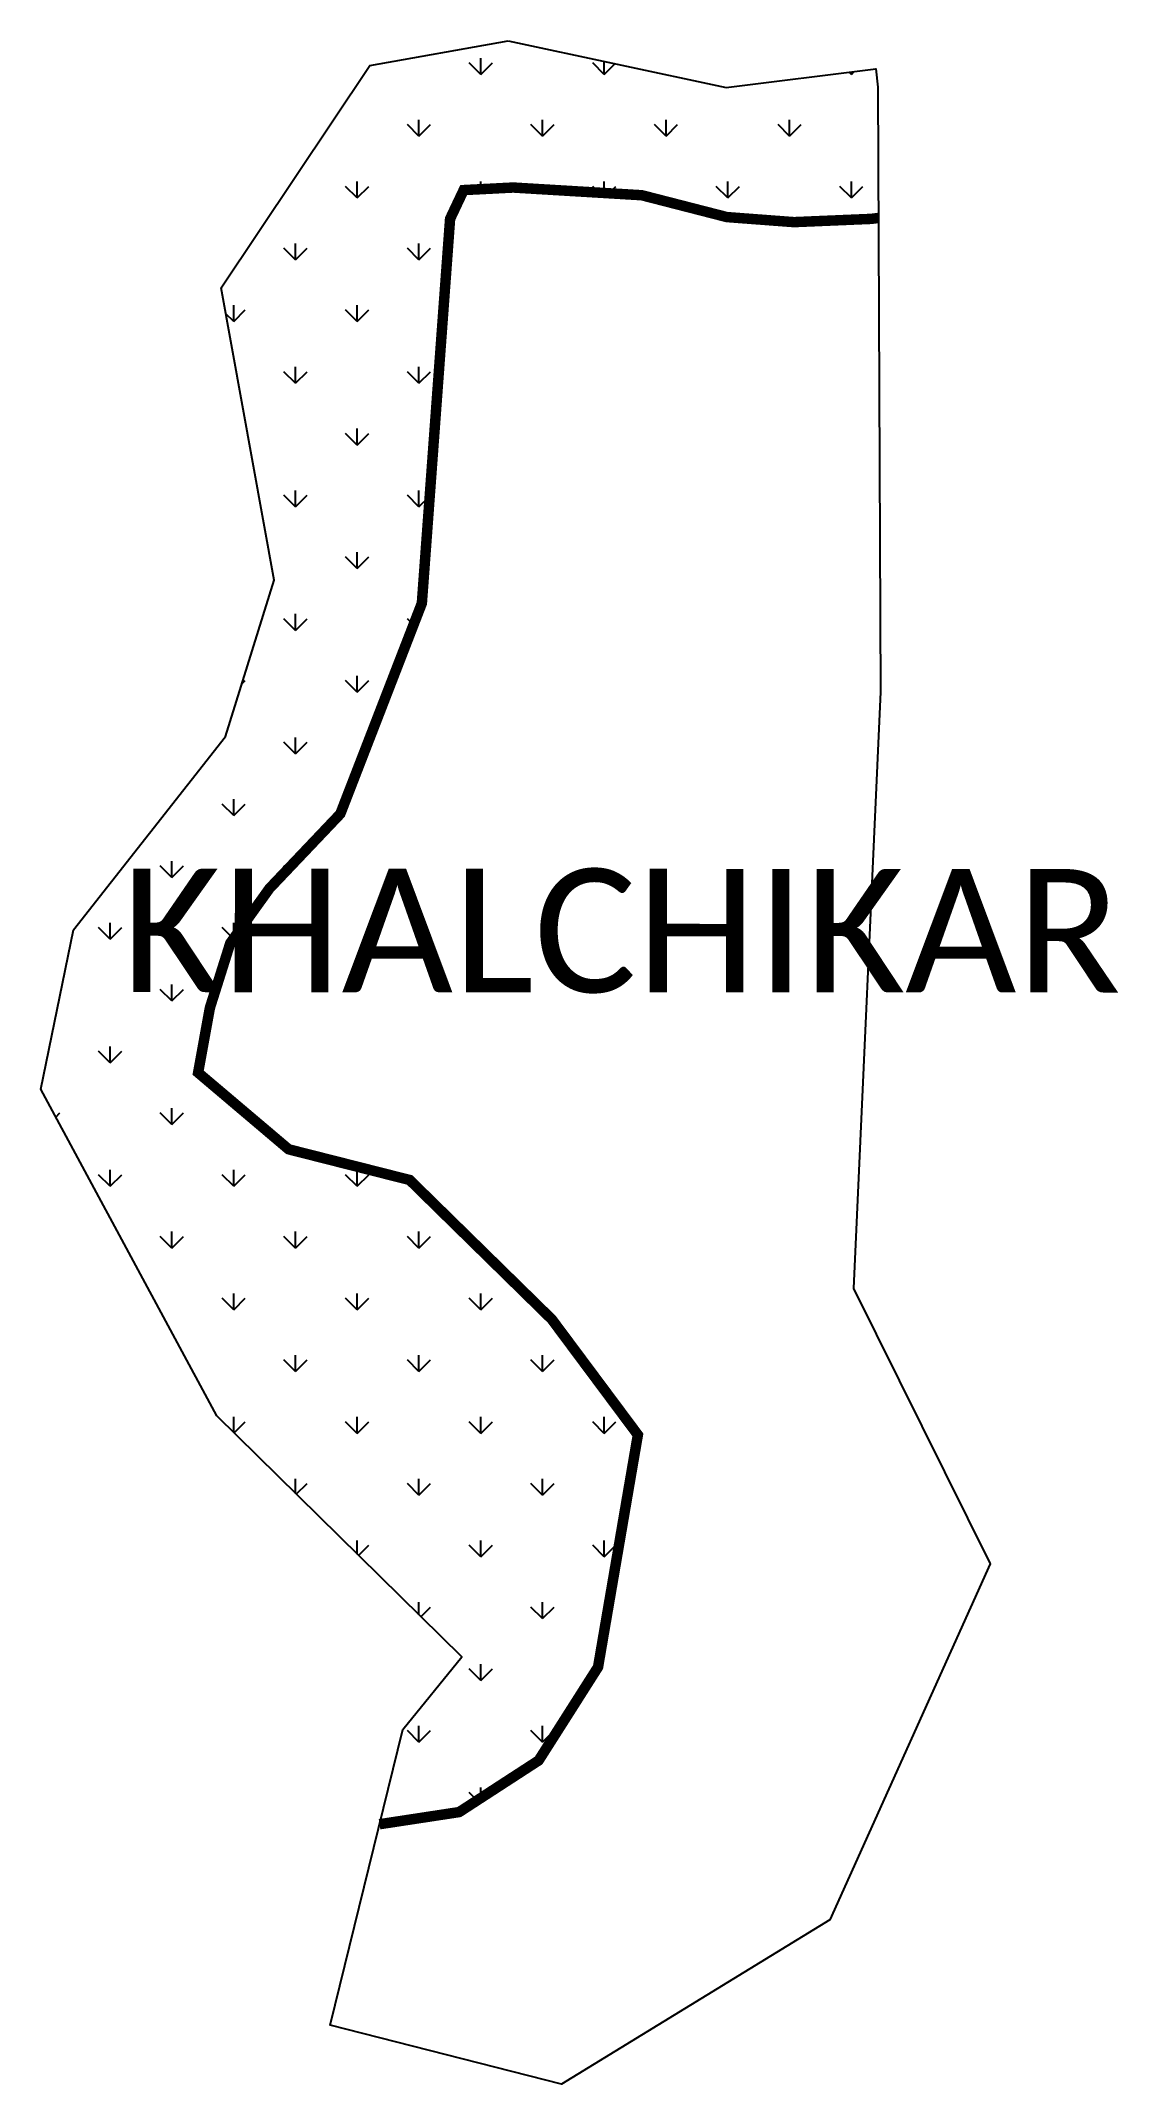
# Model space of a CAD drawing. Header units: metres. Extents: x 357268 to 357582, y 1742609 to 1743203.
import ezdxf

# ---------------------------------------------------------------- set-up
doc = ezdxf.new("R2010")
doc.units = ezdxf.units.M
doc.layers.add('MANGROOVES', color=112, linetype='Continuous')
doc.layers.add('VILLAGE NAME', color=250, linetype='Continuous')

msp = doc.modelspace()

# ---------------------------------------------------------------- hatches: boundary and pattern name
at = {"layer": 'MANGROOVES'}
h = msp.add_hatch(dxfattribs=at)
h.set_pattern_fill('GRASS', color=256)
h.paths.add_polyline_path([(357387.33, 1743151.47), (357391.28, 1743159.82), (357405.67, 1743160.56), (357443.07, 1743158.32), (357467.79, 1743151.97), (357487.32, 1743150.5), (357509.64, 1743151.44), (357511.88, 1743151.7), (357511.73, 1743189.79), (357511.11, 1743195.09), (357467.58, 1743189.61), (357404.17, 1743203.21), (357364.03, 1743196.02), (357320.72, 1743131.4), (357336.15, 1743046.39), (357322.04, 1743000.95), (357277.88, 1742944.76), (357268.34, 1742898.38), (357319.48, 1742803.39), (357390.71, 1742733.3), (357373.58, 1742712.19), (357366.82, 1742684.67), (357389.97, 1742688.2), (357413.07, 1742703.2), (357430.35, 1742730.36), (357441.93, 1742797.88), (357416.9, 1742831.47), (357375.57, 1742871.99), (357340.39, 1742880.91), (357314.07, 1742903.2), (357317.49, 1742922.04), (357323.42, 1742940.86), (357334.8, 1742956.74), (357355.41, 1742978.44), (357379.12, 1743039.68)])

# ---------------------------------------------------------------- linework, layer by layer
at = {"color": 3}
for points in [[(357404.17, 1743203.21), (357467.58, 1743189.61), (357511.11, 1743195.09), (357511.73, 1743189.79), (357512.43, 1743013.93), (357504.61, 1742840.48), (357544.35, 1742760.36), (357497.72, 1742656.86), (357419.69, 1742609.1), (357352.49, 1742626.27), (357373.58, 1742712.19), (357390.71, 1742733.3), (357319.48, 1742803.39), (357268.34, 1742898.38), (357277.88, 1742944.76), (357322.04, 1743000.95), (357336.15, 1743046.39), (357320.72, 1743131.4), (357364.03, 1743196.02)], [(357364.03, 1743196.02), (357404.17, 1743203.21)]]:
    msp.add_lwpolyline(points, dxfattribs=at)
at = {"layer": 'MANGROOVES', "const_width": 3.04, "flags": 128}
msp.add_lwpolyline([(357511.9, 1743151.71), (357509.64, 1743151.44), (357487.32, 1743150.5), (357467.79, 1743151.97), (357443.07, 1743158.32), (357405.67, 1743160.56), (357391.28, 1743159.82), (357387.33, 1743151.47), (357379.12, 1743039.68), (357355.41, 1742978.44), (357334.8, 1742956.74), (357323.42, 1742940.86), (357317.49, 1742922.04), (357314.07, 1742903.2), (357340.39, 1742880.91), (357375.57, 1742871.99), (357416.9, 1742831.47), (357441.93, 1742797.88), (357430.35, 1742730.36), (357413.07, 1742703.2), (357389.97, 1742688.2), (357366.82, 1742684.67)], dxfattribs=at)

# ---------------------------------------------------------------- texts
at = {"layer": 'VILLAGE NAME', "insert": (357291.84, 1742962.52), "char_height": 35.9131, "attachment_point": 1, "rotation": 359.9793}
msp.add_mtext_dynamic_manual_height_columns('{\\fCalibri|b0|i0|c0|p34;KHALCHIKAR}', width=509.2478, gutter_width=258.04, heights=[0], dxfattribs=at)

doc.saveas('drawing.dxf')
